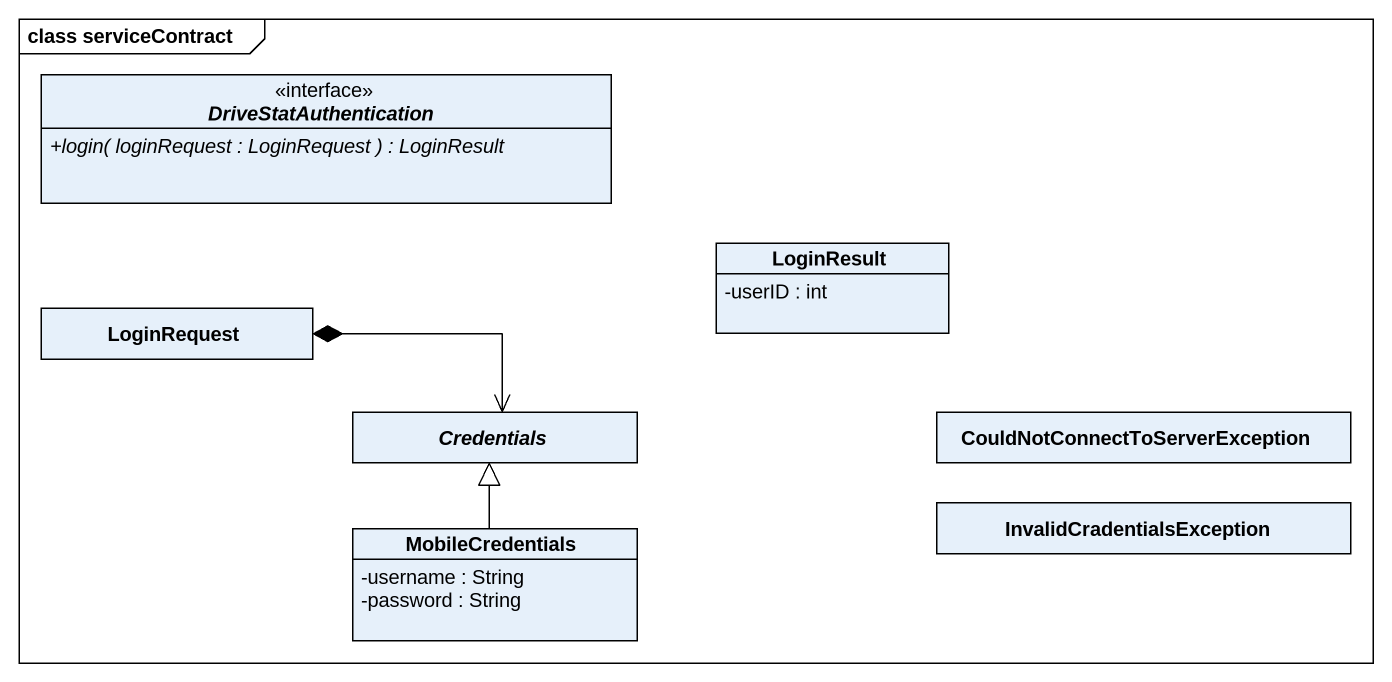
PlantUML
@startuml
mainframe class serviceContract
hide circle
hide empty members
skinparam classAttributeIconSize 0
interface DriveStatAuthentication {
  {abstract} +login( loginRequest : LoginRequest ) : LoginResult
}
class LoginResult {
  -userID : int
}
class LoginRequest
abstract class Credentials
class "CouldNotConnectToServerException" as CouldNotConnectToServerExcep
class MobileCredentials {
  -username : String
  -password : String
}
class InvalidCradentialsException
LoginRequest *-right-> Credentials
MobileCredentials -up-|> Credentials
@enduml
